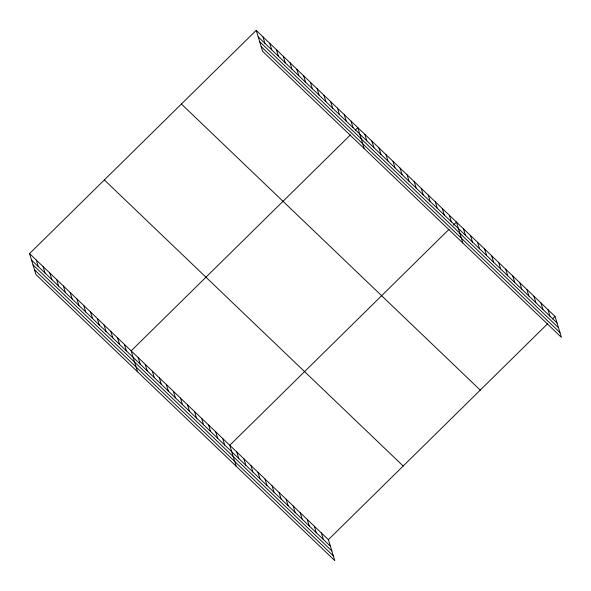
<?xml version="1.0" encoding="UTF-8"?>
<svg xmlns="http://www.w3.org/2000/svg" width="591" height="591" viewBox="0 0 591 591"><rect width="100%" height="100%" fill="white"/><g stroke="black" fill="none" stroke-linecap="round" stroke-linejoin="round"><path stroke-width="0.89" d="M29.55 253.605L328.397 539.686L334.801 560.637L35.955 274.556L29.55 253.605L256.199 30.363L555.045 316.444L561.45 337.395L262.603 51.314L256.199 30.363M350.389 134.94L131.158 350.869L137.563 371.82M355.331 130.064L357.806 127.634L364.211 148.585M449.005 229.345L229.773 445.282L236.178 466.225M453.334 225.082L456.429 222.039L462.834 242.99M328.397 539.686L547.628 323.75M552.57 318.881L555.045 316.444M258.193 36.878L557.032 322.952M259.648 41.643L558.495 327.717M261.148 46.549L559.995 332.63M181.407 104.038L480.254 390.112M104.341 179.937L403.188 466.018M31.537 260.114L330.384 546.195M33 264.879L331.846 550.96M34.5 269.791L333.346 555.872M547.997 309.699L549.992 316.215M540.957 302.961L542.944 309.47M533.909 296.217L535.904 302.725M526.869 289.472L528.856 295.98M519.821 282.727L521.816 289.235M512.781 275.982L514.768 282.498M505.733 269.245L507.728 275.753M498.693 262.5L500.68 269.008M491.646 255.755L493.64 262.264M484.605 249.01L486.592 255.519M477.558 242.266L479.552 248.781M470.517 235.528L472.505 242.037M463.47 228.783L465.464 235.292M449.382 215.294L451.369 221.802M442.334 208.549L444.329 215.065M435.294 201.812L437.281 208.32M428.246 195.067L430.241 201.575M421.206 188.322L423.193 194.831M414.158 181.577L416.153 188.093M407.118 174.833L409.105 181.348M400.07 168.095L402.065 174.604M393.03 161.35L395.017 167.859M385.982 154.606L387.977 161.114M378.942 147.861L380.929 154.377M371.894 141.116L373.889 147.632M364.854 134.379L366.841 140.887M351.032 121.148L353.026 127.656M344.257 114.661L346.252 121.177M337.483 108.183L339.478 114.691M330.709 101.696L332.703 108.205M323.934 95.21L325.929 101.718M317.16 88.724L319.155 95.24M310.393 82.238L312.38 88.753M303.619 75.759L305.606 82.267M296.845 69.273L298.832 75.781M290.07 62.786L292.057 69.295M283.296 56.3L285.283 62.816M276.522 49.821L278.509 56.33M269.747 43.335L271.734 49.843M262.973 36.849L264.96 43.357M321.349 532.942L323.343 539.45M314.309 526.197L316.296 532.713M307.261 519.452L309.256 525.968M300.221 512.715L302.208 519.223M293.173 505.97L295.168 512.478M286.133 499.225L288.12 505.733M279.085 492.48L281.08 498.996M272.045 485.736L274.032 492.251M264.997 478.998L266.992 485.507M257.957 472.253L259.944 478.762M250.909 465.509L252.904 472.017M243.869 458.764L245.856 465.28M236.821 452.019L238.808 458.535M222.733 438.537L224.72 445.045M215.685 431.792L217.68 438.3M208.645 425.047L210.632 431.563M201.597 418.302L203.592 424.818M194.557 411.565L196.544 418.073M187.51 404.82L189.504 411.329M180.469 398.075L182.456 404.584M173.422 391.331L175.416 397.846M166.381 384.586L168.369 391.102M159.334 377.848L161.328 384.357M152.293 371.104L154.281 377.612M145.246 364.359L147.24 370.867M138.205 357.614L140.193 364.13M124.383 344.39L126.378 350.899M117.609 337.904L119.604 344.413M110.835 331.418L112.829 337.926M104.06 324.932L106.055 331.448M97.286 318.453L99.281 324.961M90.512 311.967L92.506 318.475M83.737 305.481L85.732 311.989M76.97 298.994L78.958 305.51M70.196 292.515L72.183 299.024M63.422 286.029L65.409 292.538M56.647 279.543L58.635 286.051M49.873 273.057L51.86 279.573M43.099 266.578L45.086 273.086M36.324 260.092L38.312 266.6"/></g></svg>
